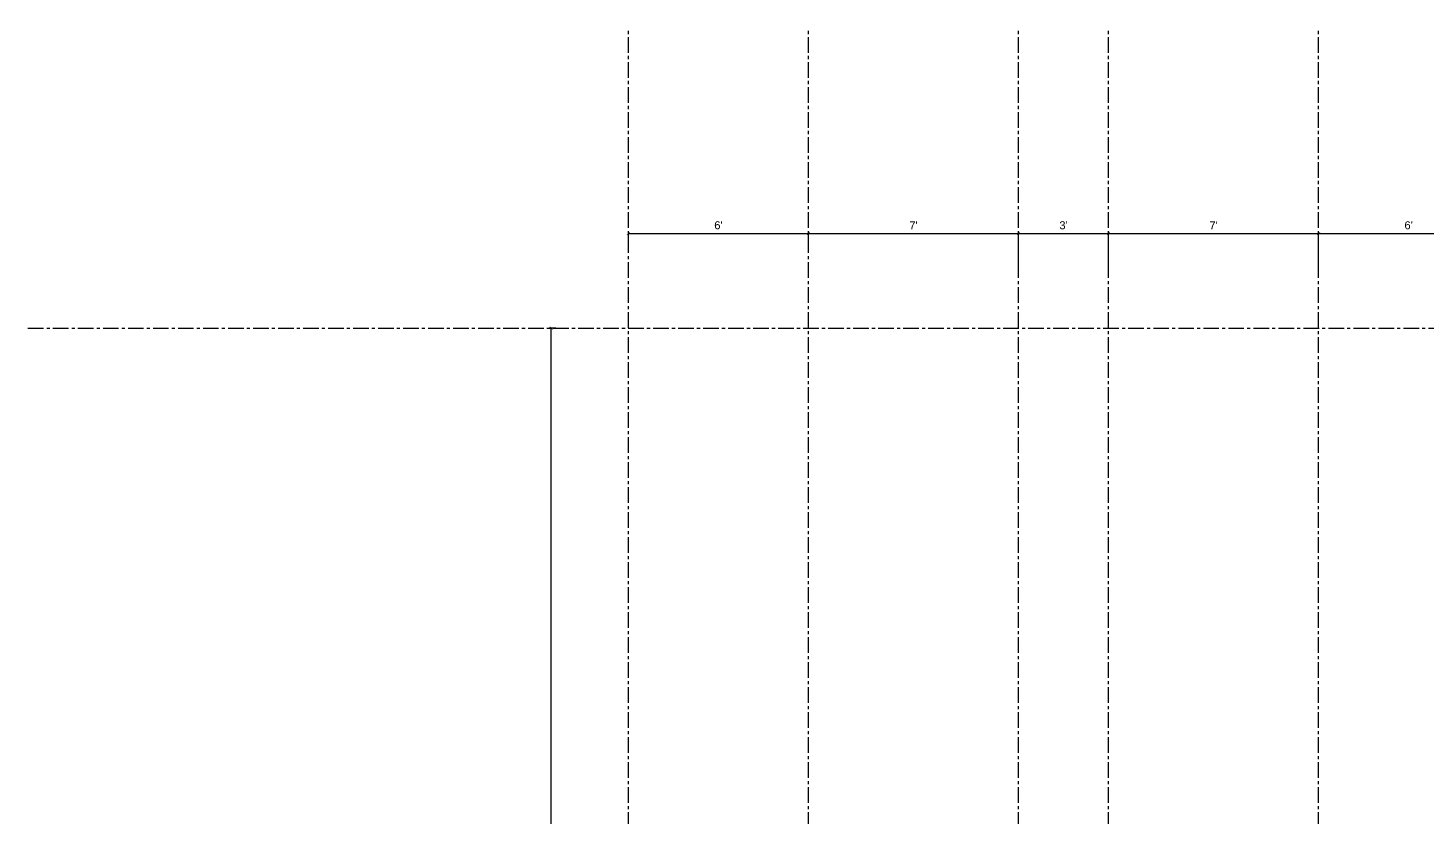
# Model space of a CAD drawing. Header units: inches. Extents: x 50027 to 54188, y -4291 to 1318.
# Drawn here: x 51173 to 51733, y 128 to 443 of the extents above; entities that cross this region are included whole.
import ezdxf

# ---------------------------------------------------------------- set-up
doc = ezdxf.new("R2010")
doc.units = ezdxf.units.IN
doc.linetypes.add('CENTER', pattern=[2, 1.25, -0.25, 0.25, -0.25])
doc.linetypes.add('HIDDEN', pattern=[9.525, 6.35, -3.175])
doc.layers.add('07--DIM-2', color=2, linetype='Continuous', lineweight=25)
doc.layers.add('ROAD CL', color=251, linetype='CENTER')
doc.styles.add('3-16', font='arial.ttf')
doc.dimstyles.new('Copy of 3-8', dxfattribs={"dimscale": 0.4, "dimtxt": 8, "dimasz": 3, "dimexe": 2, "dimexo": 2, "dimgap": 4, "dimtad": 1, "dimdec": 4, "dimzin": 0, "dimdsep": 46, "dimlunit": 4, "dimtxsty": '3-16', "dimblk": 'ARCHTICK', "dimcen": 12, "dimclrd": 1, "dimclre": 252, "dimclrt": 2, "dimadec": 3, "dimazin": 0, "dimtfac": 1, "dimtdec": 4, "dimtofl": 0, "dimtmove": 2, "dimatfit": 3, "dimldrblk": 'AERO', "dimfxl": 0.18, "dimtolj": 1, "dimtzin": 0, "dimarcsym": 1})

# ---------------------------------------------------------------- blocks, each defined once
blk = doc.blocks.new('_ArchTick')
at = {"color": 0, "const_width": 0.15}
blk.add_lwpolyline([(-0.5, -0.5), (0.5, 0.5)], dxfattribs=at)
blk = doc.blocks.new('*D37')
at = {"layer": '07--DIM-2', "color": 252, "linetype": 'HIDDEN', "lineweight": -2, "transparency": 16777216}
for p, q in [((51384.56, 323.09), (51381.93, 323.09)), ((51384.56, -144.77), (51381.93, -144.77))]:
    blk.add_line(p, q, dxfattribs=at)
at = {"layer": '07--DIM-2', "color": 1, "lineweight": -2, "transparency": 16777216}
blk.add_line((51382.73, -144.77), (51382.73, 323.09), dxfattribs=at)
at = {"layer": 'Defpoints', "color": 0, "transparency": 16777216}
for p in [(51382.73, 323.09), (51385.36, 323.09), (51385.36, -144.77)]:
    blk.add_point(p, dxfattribs=at)
at = {"layer": '07--DIM-2', "color": 1, "lineweight": -2, "transparency": 16777216, "xscale": 1.2, "yscale": 1.2, "zscale": 1.2}
for p, rotation in [((51382.73, 323.09), 90), ((51382.73, -144.77), 270)]:
    blk.add_blockref('_ArchTick', p, dxfattribs=dict(at, rotation=rotation))
at = {"layer": '07--DIM-2', "color": 2, "transparency": 16777216, "insert": (51377.35, 89.16), "char_height": 3.2, "attachment_point": 5, "rotation": 90, "style": '3-16'}
blk.add_mtext('\\A1;38\'-11{\\H1x;\\S7/8;}"', dxfattribs=at)
blk = doc.blocks.new('AERO')
blk.add_line((0, 0), (-1, 0))
blk.add_lwpolyline([(-0.71, 0.71), (0, 0), (-0.71, -0.71)])
blk = doc.blocks.new('*D38')
at = {"layer": '07--DIM-2', "color": 252, "linetype": 'HIDDEN', "lineweight": -2, "transparency": 16777216}
for p, q in [((51413.55, 359.65), (51413.55, 361.81)), ((51485.55, 359.65), (51485.55, 361.81))]:
    blk.add_line(p, q, dxfattribs=at)
at = {"layer": '07--DIM-2', "color": 1, "lineweight": -2, "transparency": 16777216}
blk.add_line((51413.55, 361.01), (51485.55, 361.01), dxfattribs=at)
at = {"layer": 'Defpoints', "color": 0, "transparency": 16777216}
for p in [(51413.55, 358.85), (51485.55, 361.01), (51485.55, 358.85)]:
    blk.add_point(p, dxfattribs=at)
at = {"layer": '07--DIM-2', "color": 1, "lineweight": -2, "transparency": 16777216, "xscale": 1.2, "yscale": 1.2, "zscale": 1.2, "rotation": 180}
blk.add_blockref('_ArchTick', (51413.55, 361.01), dxfattribs=at)
at = {"layer": '07--DIM-2', "color": 1, "lineweight": -2, "transparency": 16777216, "xscale": 1.2, "yscale": 1.2, "zscale": 1.2}
blk.add_blockref('_ArchTick', (51485.55, 361.01), dxfattribs=at)
at = {"layer": '07--DIM-2', "color": 2, "transparency": 16777216, "insert": (51449.55, 364.25), "char_height": 3.2, "attachment_point": 5, "style": '3-16'}
blk.add_mtext("\\A1;6'", dxfattribs=at)
blk = doc.blocks.new('*D39')
at = {"layer": '07--DIM-2', "color": 252, "linetype": 'HIDDEN', "lineweight": -2, "transparency": 16777216}
for p, q in [((51485.55, 359.65), (51485.55, 361.81)), ((51569.55, 348.15), (51569.55, 361.81))]:
    blk.add_line(p, q, dxfattribs=at)
at = {"layer": '07--DIM-2', "color": 1, "lineweight": -2, "transparency": 16777216}
blk.add_line((51485.55, 361.01), (51569.55, 361.01), dxfattribs=at)
at = {"layer": 'Defpoints', "color": 0, "transparency": 16777216}
for p in [(51485.55, 358.85), (51569.55, 361.01), (51569.55, 347.35)]:
    blk.add_point(p, dxfattribs=at)
at = {"layer": '07--DIM-2', "color": 1, "lineweight": -2, "transparency": 16777216, "xscale": 1.2, "yscale": 1.2, "zscale": 1.2, "rotation": 180}
blk.add_blockref('_ArchTick', (51485.55, 361.01), dxfattribs=at)
at = {"layer": '07--DIM-2', "color": 1, "lineweight": -2, "transparency": 16777216, "xscale": 1.2, "yscale": 1.2, "zscale": 1.2}
blk.add_blockref('_ArchTick', (51569.55, 361.01), dxfattribs=at)
at = {"layer": '07--DIM-2', "color": 2, "transparency": 16777216, "insert": (51527.55, 364.21), "char_height": 3.2, "attachment_point": 5, "style": '3-16'}
blk.add_mtext("\\A1;7'", dxfattribs=at)
blk = doc.blocks.new('*D40')
at = {"layer": '07--DIM-2', "color": 252, "linetype": 'HIDDEN', "lineweight": -2, "transparency": 16777216}
for p, q in [((51569.55, 348.15), (51569.55, 361.81)), ((51605.55, 348.15), (51605.55, 361.81))]:
    blk.add_line(p, q, dxfattribs=at)
at = {"layer": '07--DIM-2', "color": 1, "lineweight": -2, "transparency": 16777216}
blk.add_line((51569.55, 361.01), (51605.55, 361.01), dxfattribs=at)
at = {"layer": 'Defpoints', "color": 0, "transparency": 16777216}
for p in [(51605.55, 361.01), (51569.55, 347.35), (51605.55, 347.35)]:
    blk.add_point(p, dxfattribs=at)
at = {"layer": '07--DIM-2', "color": 1, "lineweight": -2, "transparency": 16777216, "xscale": 1.2, "yscale": 1.2, "zscale": 1.2, "rotation": 180}
blk.add_blockref('_ArchTick', (51569.55, 361.01), dxfattribs=at)
at = {"layer": '07--DIM-2', "color": 1, "lineweight": -2, "transparency": 16777216, "xscale": 1.2, "yscale": 1.2, "zscale": 1.2}
blk.add_blockref('_ArchTick', (51605.55, 361.01), dxfattribs=at)
at = {"layer": '07--DIM-2', "color": 2, "transparency": 16777216, "insert": (51587.55, 364.25), "char_height": 3.2, "attachment_point": 5, "style": '3-16'}
blk.add_mtext("\\A1;3'", dxfattribs=at)
blk = doc.blocks.new('*D41')
at = {"layer": '07--DIM-2', "color": 252, "linetype": 'HIDDEN', "lineweight": -2, "transparency": 16777216}
for p, q in [((51605.55, 348.15), (51605.55, 361.81)), ((51689.55, 348.15), (51689.55, 361.81))]:
    blk.add_line(p, q, dxfattribs=at)
at = {"layer": '07--DIM-2', "color": 1, "lineweight": -2, "transparency": 16777216}
blk.add_line((51605.55, 361.01), (51689.55, 361.01), dxfattribs=at)
at = {"layer": 'Defpoints', "color": 0, "transparency": 16777216}
for p in [(51689.55, 361.01), (51605.55, 347.35), (51689.55, 347.35)]:
    blk.add_point(p, dxfattribs=at)
at = {"layer": '07--DIM-2', "color": 1, "lineweight": -2, "transparency": 16777216, "xscale": 1.2, "yscale": 1.2, "zscale": 1.2, "rotation": 180}
blk.add_blockref('_ArchTick', (51605.55, 361.01), dxfattribs=at)
at = {"layer": '07--DIM-2', "color": 1, "lineweight": -2, "transparency": 16777216, "xscale": 1.2, "yscale": 1.2, "zscale": 1.2}
blk.add_blockref('_ArchTick', (51689.55, 361.01), dxfattribs=at)
at = {"layer": '07--DIM-2', "color": 2, "transparency": 16777216, "insert": (51647.55, 364.21), "char_height": 3.2, "attachment_point": 5, "style": '3-16'}
blk.add_mtext("\\A1;7'", dxfattribs=at)
blk = doc.blocks.new('*D42')
at = {"layer": '07--DIM-2', "color": 252, "linetype": 'HIDDEN', "lineweight": -2, "transparency": 16777216}
for p, q in [((51689.55, 348.15), (51689.55, 361.81)), ((51761.55, 348.15), (51761.55, 361.81))]:
    blk.add_line(p, q, dxfattribs=at)
at = {"layer": '07--DIM-2', "color": 1, "lineweight": -2, "transparency": 16777216}
blk.add_line((51689.55, 361.01), (51761.55, 361.01), dxfattribs=at)
at = {"layer": 'Defpoints', "color": 0, "transparency": 16777216}
for p in [(51761.55, 361.01), (51689.55, 347.35), (51761.55, 347.35)]:
    blk.add_point(p, dxfattribs=at)
at = {"layer": '07--DIM-2', "color": 1, "lineweight": -2, "transparency": 16777216, "xscale": 1.2, "yscale": 1.2, "zscale": 1.2, "rotation": 180}
blk.add_blockref('_ArchTick', (51689.55, 361.01), dxfattribs=at)
at = {"layer": '07--DIM-2', "color": 1, "lineweight": -2, "transparency": 16777216, "xscale": 1.2, "yscale": 1.2, "zscale": 1.2}
blk.add_blockref('_ArchTick', (51761.55, 361.01), dxfattribs=at)
at = {"layer": '07--DIM-2', "color": 2, "transparency": 16777216, "insert": (51725.55, 364.25), "char_height": 3.2, "attachment_point": 5, "style": '3-16'}
blk.add_mtext("\\A1;6'", dxfattribs=at)

msp = doc.modelspace()

# ---------------------------------------------------------------- linework, layer by layer
at = {"layer": 'ROAD CL', "ltscale": 5}
for p, q in [((51413.55147, -186.77439), (51413.55147, 443.1787)), ((51485.55147, -186.77439), (51485.55147, 443.1787)), ((51569.55147, -186.77439), (51569.55147, 443.1787)), ((51605.55147, -186.77439), (51605.55147, 443.1787)), ((51689.55147, -186.77439), (51689.55147, 443.1787)), ((51173.46549, 323.08966), (52445.63744, 323.08966))]:
    msp.add_line(p, q, dxfattribs=at)

# ---------------------------------------------------------------- dimensions: what is measured, and where the dimension line sits
at = {"layer": '07--DIM-2'}
for base, p1, p2, picture, middle in [((51485.55147, 361.01224), (51413.55147, 358.85441), (51485.55147, 358.85441), '*D38', (51449.55147, 364.24608)), ((51569.55147, 361.01224), (51485.55147, 358.85441), (51569.55147, 347.34604), '*D39', (51527.55147, 364.21224)), ((51605.55147, 361.01224), (51569.55147, 347.34604), (51605.55147, 347.34604), '*D40', (51587.55147, 364.24717)), ((51689.55147, 361.01224), (51605.55147, 347.34604), (51689.55147, 347.34604), '*D41', (51647.55147, 364.21224)), ((51761.55147, 361.01224), (51689.55147, 347.34604), (51761.55147, 347.34604), '*D42', (51725.55147, 364.24608))]:
    dim = msp.add_linear_dim(base=base, p1=p1, p2=p2, dimstyle='Copy of 3-8', dxfattribs=at)
    dim.commit()
    dim.dimension.update_dxf_attribs({"geometry": picture, "text_midpoint": middle})
dim = msp.add_linear_dim(base=(51382.725147, 323.089656), p1=(51385.360926, -144.774386), p2=(51385.360926, 323.089656), angle=90, dimstyle='Copy of 3-8', dxfattribs=at)
dim.commit()
dim.dimension.update_dxf_attribs({"geometry": '*D37', "text_midpoint": (51377.350341, 89.157635)})

doc.saveas('drawing.dxf')
